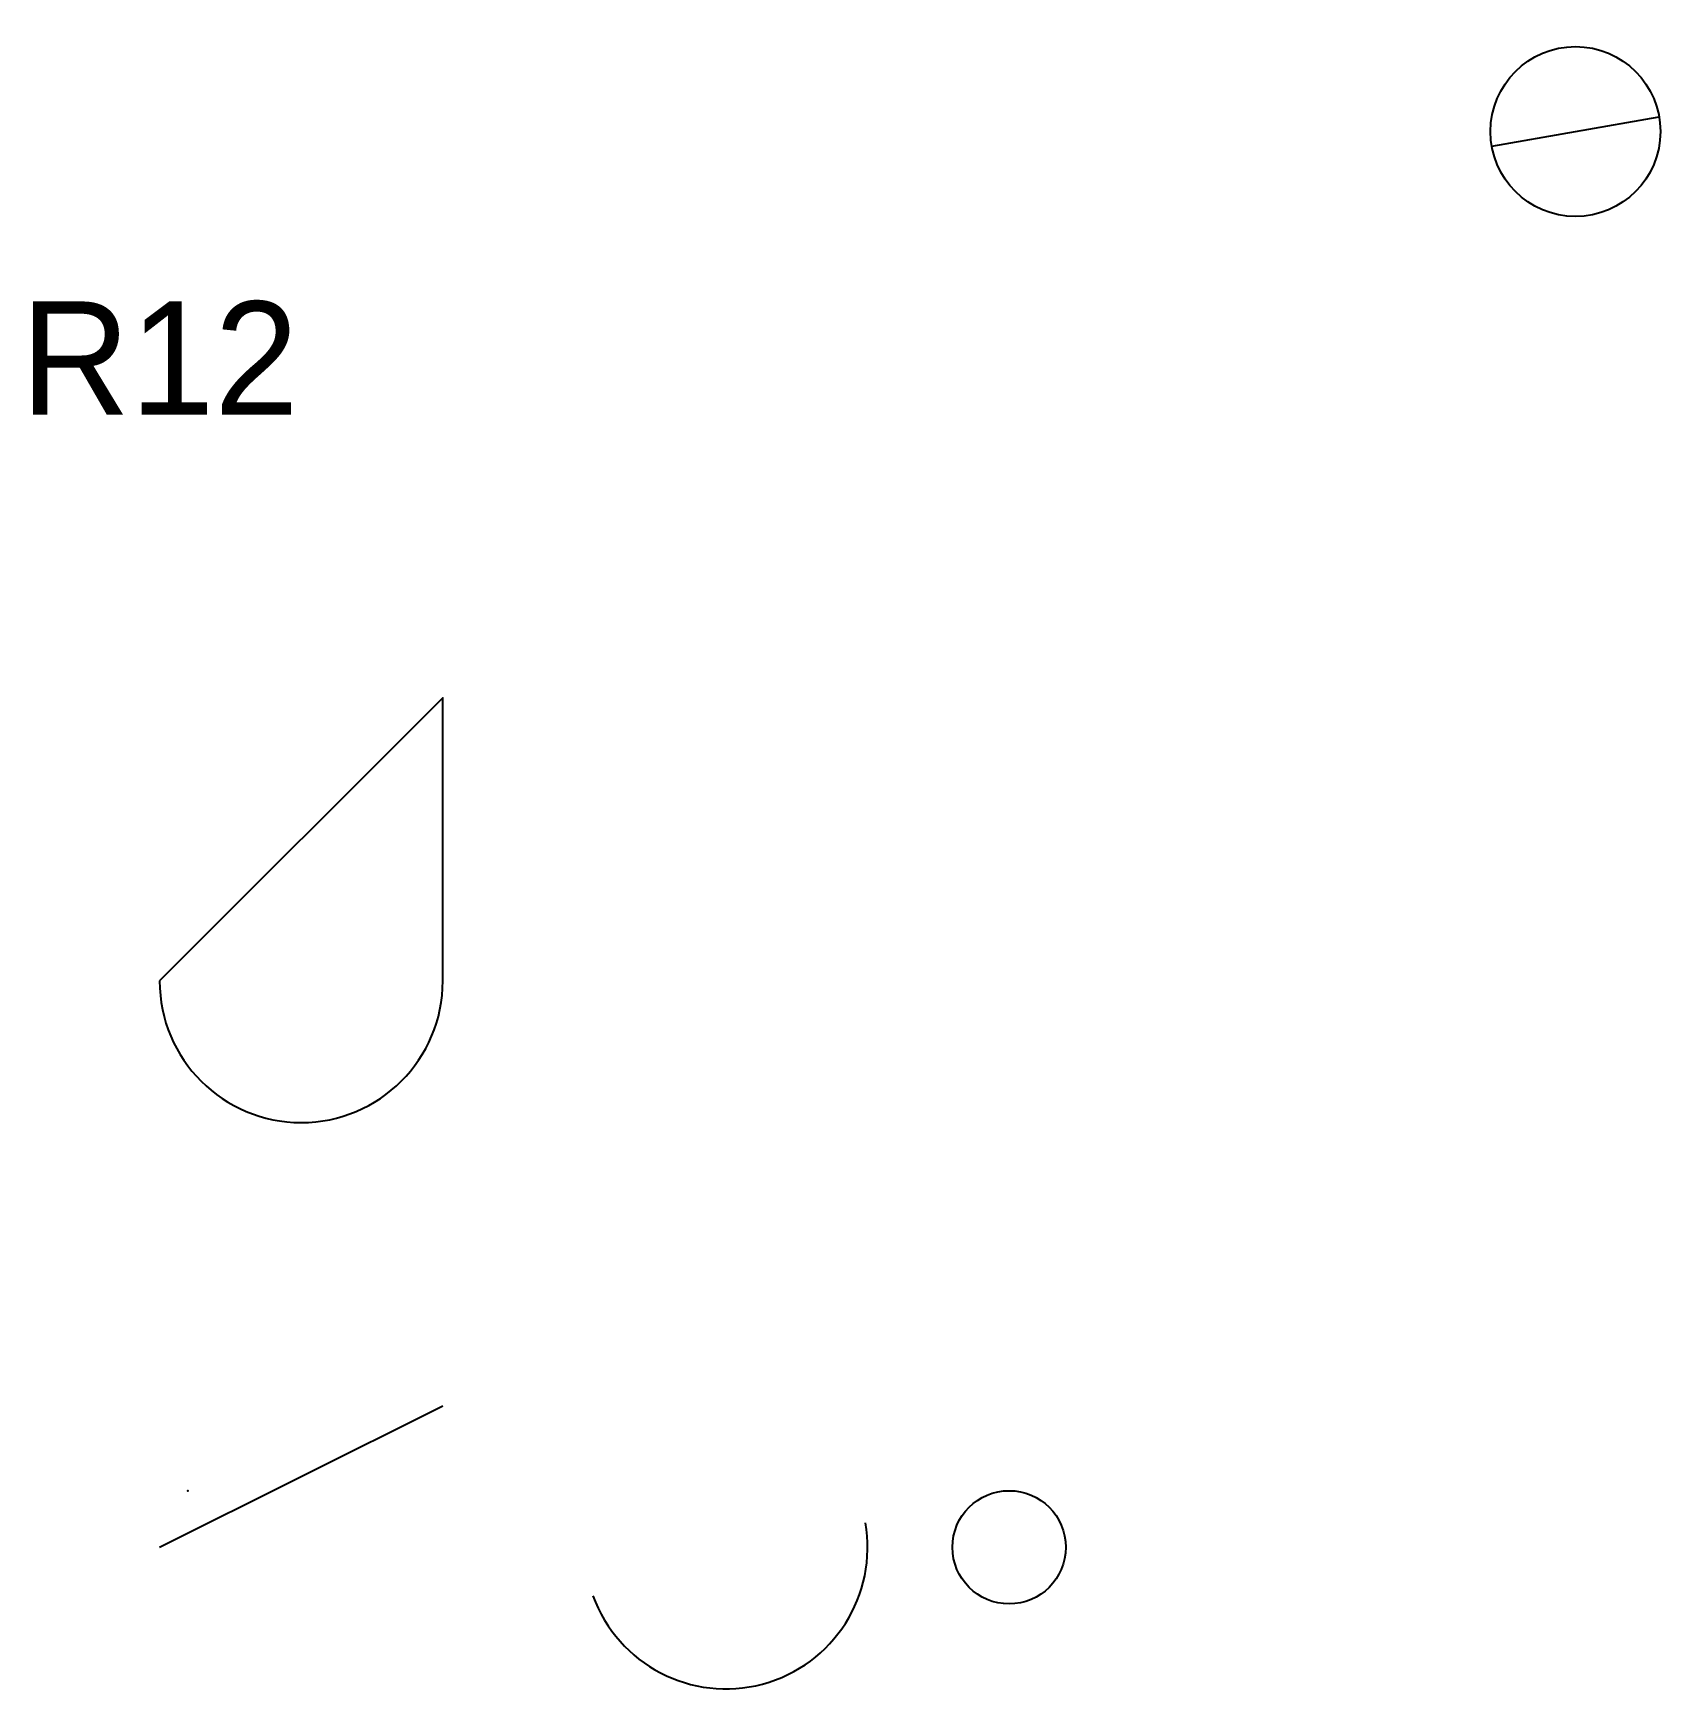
# Model space of a CAD drawing. Extents: x -4.5 to 53.5, y -5 to 53.5.
import ezdxf
from ezdxf.enums import TextEntityAlignment as Align

# ---------------------------------------------------------------- set-up
doc = ezdxf.new("R2010")
doc.units = 0

# ---------------------------------------------------------------- blocks, each defined once
blk = doc.blocks.new('B12')
blk.add_line((-1, 0), (1, 0))
blk.add_circle((0, 0), 1)

msp = doc.modelspace()

# ---------------------------------------------------------------- linework, layer by layer
msp.add_line((0, 0), (10, 5))
msp.add_lwpolyline([(0, 20, 1), (10, 20), (10, 30)], format="xyb", close=True)
msp.add_circle((30, 0), 2)
msp.add_arc((20, 0), 5, 200, 10)
msp.add_point((1, 2, 3))

# ---------------------------------------------------------------- block references
at = {"xscale": 3, "yscale": 3, "rotation": 10}
msp.add_blockref('B12', (50, 50), dxfattribs=at)

# ---------------------------------------------------------------- texts
msp.add_text('R12', height=4).set_placement((0, 40), align=Align.CENTER)

doc.saveas('drawing.dxf')
